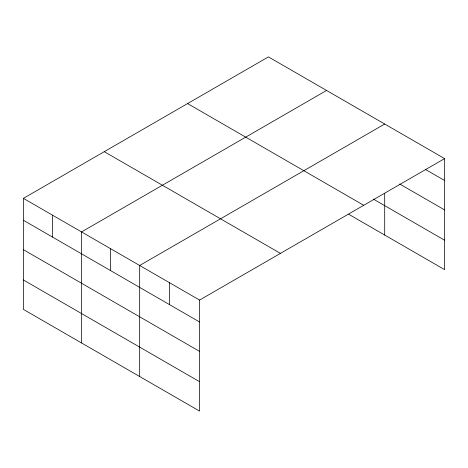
<?xml version="1.0" encoding="UTF-8"?>
<svg xmlns="http://www.w3.org/2000/svg" width="468" height="468" viewBox="0 0 468 468"><rect width="100%" height="100%" fill="white"/><g stroke="black" fill="none" stroke-linecap="round" stroke-linejoin="round"><path stroke-width="0.7" d="M23.4 198.362L199.573 300.076L199.573 411.103L23.4 309.395L23.4 198.362L268.427 56.897L444.6 158.605L444.6 269.638L348.683 214.262M326.565 90.459L81.537 231.929L81.537 342.956M384.702 124.026L139.675 265.491L139.675 376.524M199.573 300.076L444.6 158.605M425.26 169.346L444.6 180.508M399.678 183.988L444.6 209.921M373.329 199.076L444.6 240.224M187.569 103.58L363.741 205.288M104.259 151.679L280.431 253.387M23.4 220.264L199.573 321.978M23.4 249.678L199.573 351.386M23.4 279.981L199.573 381.695M384.702 193.378L384.702 235.059M169.621 282.783L169.621 304.686M110.606 248.707L110.606 270.615M52.469 215.145L52.469 237.048"/></g></svg>
